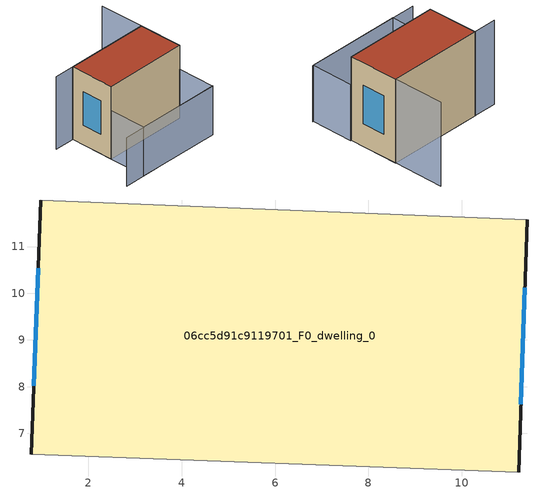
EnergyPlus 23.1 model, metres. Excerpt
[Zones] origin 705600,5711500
06cc5d91c9119701_F0_dwelling_0
 floor ground (EU_floor_Construction): 11.21,6.17 11.4,11.57 0.99,12 0.78,6.55 z0
 wall outside (EU_wall_Construction): 0.78,6.55 0.99,12 / 11.4,11.57 11.21,6.17 z0:9
 wall adiabatic (EU_wall_Construction): 11.21,6.17 0.78,6.55 / 0.99,12 11.4,11.57 z0:9
 window (EU_Window_Construction): 0.84,8.02 0.93,10.53 / 11.35,10.12 11.26,7.62 z2.42:6.58
 roof outside (EU_roof_Construction): 11.4,11.57 11.21,6.17 0.78,6.55 0.99,12 z9
shading: -2.01,2.1 11.13,1.6 / 0.61,2 0.78,6.58 / 0.78,6.58 11.24,6.17 / 11.24,6.17 11.07,1.59 / 11.07,1.59 0.61,2 z0:6; 11.63,17.03 11.4,11.56 / 11.4,11.56 -1.53,12.09 z0:9
[Building]
EU S2 Campaign: North Axis=0; Terrain=City; Solar Distribution=FullExterior
[Site:Location]
London: Latitude=51.5; Longitude=-0.5; Time Zone=0; Elevation=25
[SizingPeriod:WeatherFileDays]
AnnualSizingPeriod: Begin Month=1; Begin Day of Month=1; End Month=12; End Day of Month=31; Day of Week for Start Day=Monday; Use Weather File Daylight Saving Period=No; Use Weather File Rain and Snow Indicators=No
[MATERIAL]
EU_InternalMass_Material: Roughness=MediumRough; Thickness=0.1; Conductivity=1; Density=1800; Specific Heat=900; Thermal Absorptance=0.9; Solar Absorptance=0.7; Visible Absorptance=0.7
[MATERIAL:NOMASS] Roughness=MediumRough; Thermal Absorptance=0.9; Solar Absorptance=0.7; Visible Absorptance=0.7
Name | Thermal Resistance
EU_wall_NoMass | 0.735294
EU_roof_NoMass | 0.520833
EU_floor_NoMass | 1.81159
[WINDOWMATERIAL:SIMPLEGLAZINGSYSTEM]
EU_Window_SimpleGlazing: UFactor=3.92; Solar Heat Gain Coefficient=0.85; Visible Transmittance=0.85
[CONSTRUCTION]
EU_wall_Construction: EU_wall_NoMass
EU_roof_Construction: EU_roof_NoMass
EU_floor_Construction: EU_floor_NoMass
EU_InternalMass_Construction: EU_InternalMass_Material
EU_Window_Construction: EU_Window_SimpleGlazing
[ZONE]
06cc5d91c9119701_F0_dwelling_0: Type=1; Multiplier=1; Ceiling Height=autocalculate; Volume=509.043; Floor Area=autocalculate; Part of Total Floor Area=Yes
[INTERNALMASS]
06cc5d91c9119701_F0_dwelling_0_EU_InternalMass: Construction=EU_InternalMass_Construction; Zone or ZoneList=06cc5d91c9119701_F0_dwelling_0; Surface Area=56.5598
[OTHEREQUIPMENT]
EU_Step8_InternalGain_06cc5d91c9119701_F0_dwelling_0_f000: Fuel Type=Electricity; Zone or ZoneList or Space or SpaceList=06cc5d91c9119701_F0_dwelling_0; Schedule=EU_Step8_GainSchedule_06cc5d91c9119701_F0_dwelling_0_f000; Design Level Calculation Method=Watts/Area; Power per Zone Floor Area=1; Fraction Latent=0; Fraction Radiant=0; Fraction Lost=0; Carbon Dioxide Generation Rate=0; EndUse Subcategory=EU_Step8_InternalGains
[ZONEVENTILATION:DESIGNFLOWRATE]
EU_ConstantAir_06cc5d91c9119701_F0_dwelling_0: Zone or ZoneList or Space or SpaceList=06cc5d91c9119701_F0_dwelling_0; Schedule=EU_AlwaysOn; Design Flow Rate Calculation Method=AirChanges/Hour; Air Changes per Hour=0.48; Ventilation Type=Natural; Fan Pressure Rise=0; Fan Total Efficiency=1; Constant Term Coefficient=1; Temperature Term Coefficient=0; Velocity Term Coefficient=0; Velocity Squared Term Coefficient=0; Minimum Indoor Temperature=-100; Maximum Indoor Temperature=100; Delta Temperature=-100; Minimum Outdoor Temperature=-100; Maximum Outdoor Temperature=100; Maximum Wind Speed=40
[HVACTEMPLATE:THERMOSTAT]
EU_HeatOnly_06cc5d91c9119701_F0_dwelling_0: Constant Heating Setpoint=20; Constant Cooling Setpoint=50
[HVACTEMPLATE:ZONE:IDEALLOADSAIRSYSTEM]
06cc5d91c9119701_F0_dwelling_0: Template Thermostat=EU_HeatOnly_06cc5d91c9119701_F0_dwelling_0; System Availability Schedule=EU_AlwaysOn; Maximum Heating Supply Air Temperature=50; Minimum Cooling Supply Air Temperature=13; Maximum Heating Supply Air Humidity Ratio=0.0156; Minimum Cooling Supply Air Humidity Ratio=0.0077; Heating Limit=NoLimit; Cooling Limit=NoLimit; Heating Availability Schedule=EU_AlwaysOn; Cooling Availability Schedule=EU_CoolingOff; Dehumidification Control Type=ConstantSensibleHeatRatio; Cooling Sensible Heat Ratio=0.7; Dehumidification Setpoint=60; Humidification Control Type=None; Humidification Setpoint=30; Outdoor Air Method=None; Outdoor Air Flow Rate per Person=0.00944; Outdoor Air Flow Rate per Zone Floor Area=0; Outdoor Air Flow Rate per Zone=0; Demand Controlled Ventilation Type=None; Outdoor Air Economizer Type=NoEconomizer; Heat Recovery Type=None; Sensible Heat Recovery Effectiveness=0.7; Latent Heat Recovery Effectiveness=0.65
[SIZING:ZONE]
06cc5d91c9119701_F0_dwelling_0: Zone Cooling Design Supply Air Temperature Input Method=SupplyAirTemperature; Zone Cooling Design Supply Air Temperature=13; Zone Heating Design Supply Air Temperature Input Method=SupplyAirTemperature; Zone Heating Design Supply Air Temperature=50; Zone Cooling Design Supply Air Humidity Ratio=0.008; Zone Heating Design Supply Air Humidity Ratio=0.008; Cooling Design Air Flow Method=DesignDay; Cooling Design Air Flow Rate=0; Cooling Minimum Air Flow per Zone Floor Area=0.000762; Cooling Minimum Air Flow=0; Cooling Minimum Air Flow Fraction=0.2; Heating Design Air Flow Method=DesignDay; Heating Design Air Flow Rate=0; Heating Maximum Air Flow per Zone Floor Area=0.002032; Heating Maximum Air Flow=0.141576; Heating Maximum Air Flow Fraction=0.3; Account for Dedicated Outdoor Air System=No; Dedicated Outdoor Air System Control Strategy=NeutralSupplyAir; Dedicated Outdoor Air Low Setpoint Temperature for Design=autosize; Dedicated Outdoor Air High Setpoint Temperature for Design=autosize; Zone Load Sizing Method=Sensible Load Only No Latent Load; Zone Latent Cooling Design Supply Air Humidity Ratio Input Method=HumidityRatioDifference; Zone Cooling Design Supply Air Humidity Ratio Difference=0.005; Zone Latent Heating Design Supply Air Humidity Ratio Input Method=HumidityRatioDifference; Zone Humidification Design Supply Air Humidity Ratio Difference=0.005
[SCHEDULE:CONSTANT]
Name | Hourly Value
EU_AlwaysOn | 1
EU_CoolingOff | 0
[SCHEDULE:FILE]
EU_Step8_GainSchedule_06cc5d91c9119701_F0_dwelling_0_f000: File=../../schedules/06cc5d91c9119701/06cc5d91c9119701_F0_dwelling_0_f000_gain.csv; Column Number=1; Rows to Skip at Top=0; Number of Hours of Data=8760; Column Separator=Comma; Interpolate to Timestep=No; Minutes per Item=60; Adjust Schedule for Daylight Savings=Yes
